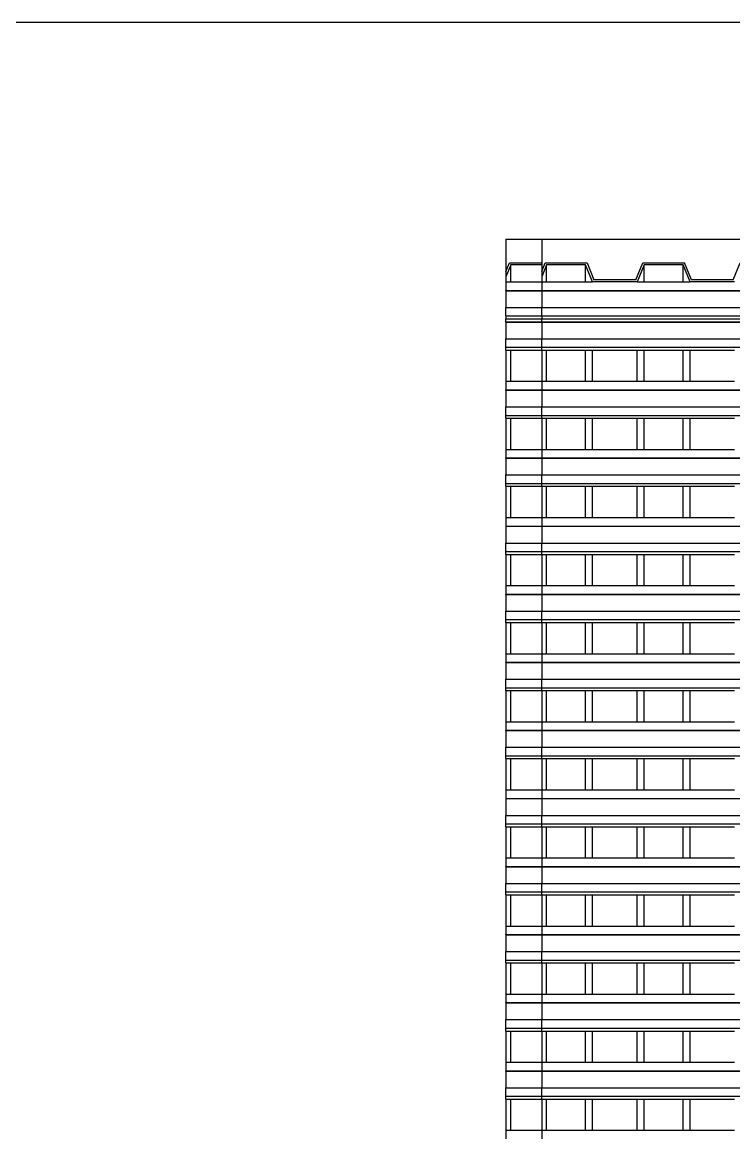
# Model space of a CAD drawing. Extents: x -60 to 60, y -13 to 16.
# Drawn here: x -31.755 to -29.692, y 10.072 to 13.293 of the extents above; entities that cross this region are included whole.
import ezdxf

# ---------------------------------------------------------------- set-up
doc = ezdxf.new("R2010")
doc.units = 0
doc.layers.get('0').update_dxf_attribs({"linetype": 'CONTINUOUS'})

msp = doc.modelspace()

# ---------------------------------------------------------------- linework, layer by layer
for p, q in [((-32.6642, 13.2926), (-17.1542, 13.2926)), ((-30.3521, 12.6642), (-30.2482, 12.6642)), ((-30.3521, 12.6642), (-30.3521, 12.5705)), ((-30.2482, 12.6642), (-27.5552, 12.6642)), ((-30.2482, 12.6642), (-30.2482, 12.5951)), ((-30.3521, 12.5705), (-30.342, 12.5951)), ((-30.342, 12.5951), (-30.2482, 12.5951)), ((-30.2482, 12.5705), (-30.2381, 12.5951)), ((-30.2482, 12.5951), (-30.2482, 12.5895)), ((-30.2381, 12.5951), (-30.1171, 12.5951)), ((-30.1171, 12.5951), (-30.0969, 12.5458)), ((-29.9759, 12.5458), (-29.9557, 12.5951)), ((-29.9557, 12.5951), (-29.8347, 12.5951)), ((-29.8145, 12.5458), (-29.8347, 12.5951)), ((-29.6935, 12.5458), (-29.6733, 12.5951)), ((-30.3381, 12.5895), (-30.3521, 12.5553)), ((-30.3521, 12.5705), (-30.3521, 12.5553)), ((-30.3381, 12.5402), (-30.3381, 12.5895)), ((-30.2482, 12.5895), (-30.3381, 12.5895)), ((-30.2342, 12.5895), (-30.2482, 12.5553)), ((-30.2482, 12.5895), (-30.2482, 12.5705)), ((-30.2482, 12.5705), (-30.2482, 12.5553)), ((-30.2342, 12.5402), (-30.2342, 12.5895)), ((-30.121, 12.5895), (-30.2342, 12.5895)), ((-30.121, 12.5402), (-30.121, 12.5895)), ((-30.1008, 12.5402), (-30.121, 12.5895)), ((-29.9518, 12.5895), (-29.972, 12.5402)), ((-29.9518, 12.5402), (-29.9518, 12.5895)), ((-29.8386, 12.5895), (-29.9518, 12.5895)), ((-29.8386, 12.5402), (-29.8386, 12.5895)), ((-29.8184, 12.5402), (-29.8386, 12.5895)), ((-30.3521, 12.5553), (-30.3521, 12.5402)), ((-30.3521, 12.5402), (-30.3381, 12.5402)), ((-30.3521, 12.5402), (-30.3521, 12.5155)), ((-30.3381, 12.5402), (-30.2482, 12.5402)), ((-30.2482, 12.5553), (-30.2482, 12.5402)), ((-30.2482, 12.5402), (-30.2342, 12.5402)), ((-30.2482, 12.5402), (-30.2482, 12.5155)), ((-30.2342, 12.5402), (-30.121, 12.5402)), ((-30.121, 12.5402), (-30.1008, 12.5402)), ((-29.972, 12.5402), (-30.1008, 12.5402)), ((-29.9759, 12.5458), (-30.0969, 12.5458)), ((-29.972, 12.5402), (-29.9518, 12.5402)), ((-29.9518, 12.5402), (-29.8386, 12.5402)), ((-29.8386, 12.5402), (-29.8184, 12.5402)), ((-29.6896, 12.5402), (-29.8184, 12.5402)), ((-29.6935, 12.5458), (-29.8145, 12.5458)), ((-30.3521, 12.5147), (-30.3521, 12.5155)), ((-30.3521, 12.5155), (-30.2482, 12.5155)), ((-30.3521, 12.5147), (-30.2482, 12.5147)), ((-30.3521, 12.5147), (-30.3521, 12.4662)), ((-30.2482, 12.5147), (-30.2482, 12.5155)), ((-30.2482, 12.5155), (-12.5536, 12.5155)), ((-30.2482, 12.5147), (-12.5536, 12.5147)), ((-30.2482, 12.5147), (-30.2482, 12.4662)), ((-30.3521, 12.4662), (-30.2482, 12.4662)), ((-30.3521, 12.4415), (-30.3521, 12.4662)), ((-30.2482, 12.4662), (-12.5536, 12.4662)), ((-30.2482, 12.4415), (-30.2482, 12.4662)), ((-30.3521, 12.4415), (-30.2482, 12.4415)), ((-30.3521, 12.4415), (-30.3521, 12.4333)), ((-30.3521, 12.4248), (-30.3521, 12.4333)), ((-30.3521, 12.4333), (-30.2482, 12.4333)), ((-30.2482, 12.4415), (-27.5536, 12.4415)), ((-30.2482, 12.4415), (-30.2482, 12.4333)), ((-30.2482, 12.4248), (-30.2482, 12.4333)), ((-30.2482, 12.4333), (-27.5536, 12.4333)), ((-30.3521, 12.424), (-30.3521, 12.4248)), ((-30.3521, 12.4248), (-30.2482, 12.4248)), ((-30.3521, 12.424), (-30.2482, 12.424)), ((-30.3521, 12.424), (-30.3521, 12.3755)), ((-30.2482, 12.424), (-30.2482, 12.4248)), ((-30.2482, 12.4248), (-27.5536, 12.4248)), ((-30.2482, 12.424), (-27.5536, 12.424)), ((-30.2482, 12.424), (-30.2482, 12.3755)), ((-30.3521, 12.3508), (-30.3521, 12.3755)), ((-30.3521, 12.3755), (-30.2482, 12.3755)), ((-30.2482, 12.3508), (-30.2482, 12.3755)), ((-30.2482, 12.3755), (-27.5536, 12.3755)), ((-30.3521, 12.3508), (-30.2482, 12.3508)), ((-30.3521, 12.3426), (-30.3521, 12.3508)), ((-30.3521, 12.3426), (-30.3381, 12.3426)), ((-30.3521, 12.3426), (-30.3521, 12.2522)), ((-30.3381, 12.2522), (-30.3381, 12.3426)), ((-30.3381, 12.3426), (-30.2482, 12.3426)), ((-30.2482, 12.3508), (-27.5536, 12.3508)), ((-30.2482, 12.3426), (-30.2482, 12.3508)), ((-30.2482, 12.3426), (-30.2342, 12.3426)), ((-30.2482, 12.3426), (-30.2482, 12.2522)), ((-30.2342, 12.2522), (-30.2342, 12.3426)), ((-30.2342, 12.3426), (-30.121, 12.3426)), ((-30.121, 12.2522), (-30.121, 12.3426)), ((-30.121, 12.3426), (-30.1008, 12.3426)), ((-30.1008, 12.2522), (-30.1008, 12.3426)), ((-30.1008, 12.3426), (-29.972, 12.3426)), ((-29.972, 12.2522), (-29.972, 12.3426)), ((-29.972, 12.3426), (-29.9518, 12.3426)), ((-29.9518, 12.2522), (-29.9518, 12.3426)), ((-29.9518, 12.3426), (-29.8386, 12.3426)), ((-29.8386, 12.2522), (-29.8386, 12.3426)), ((-29.8386, 12.3426), (-29.8184, 12.3426)), ((-29.8184, 12.2522), (-29.8184, 12.3426)), ((-29.8184, 12.3426), (-29.6896, 12.3426)), ((-30.3521, 12.2522), (-30.3381, 12.2522)), ((-30.3521, 12.2522), (-30.3521, 12.2275)), ((-30.3381, 12.2522), (-30.2482, 12.2522)), ((-30.2482, 12.2522), (-30.2342, 12.2522)), ((-30.2482, 12.2522), (-30.2482, 12.2275)), ((-30.2342, 12.2522), (-30.121, 12.2522)), ((-30.121, 12.2522), (-30.1008, 12.2522)), ((-30.1008, 12.2522), (-29.972, 12.2522)), ((-29.972, 12.2522), (-29.9518, 12.2522)), ((-29.9518, 12.2522), (-29.8386, 12.2522)), ((-29.8386, 12.2522), (-29.8184, 12.2522)), ((-29.8184, 12.2522), (-29.6896, 12.2522)), ((-30.3521, 12.2267), (-30.3521, 12.2275)), ((-30.3521, 12.2275), (-30.2482, 12.2275)), ((-30.3521, 12.2267), (-30.2482, 12.2267)), ((-30.3521, 12.2267), (-30.3521, 12.1782)), ((-30.2482, 12.2267), (-30.2482, 12.2275)), ((-30.2482, 12.2275), (-27.5536, 12.2275)), ((-30.2482, 12.2267), (-27.5536, 12.2267)), ((-30.2482, 12.2267), (-30.2482, 12.1782)), ((-30.3521, 12.1535), (-30.3521, 12.1782)), ((-30.3521, 12.1782), (-30.2482, 12.1782)), ((-30.2482, 12.1535), (-30.2482, 12.1782)), ((-30.2482, 12.1782), (-27.5536, 12.1782)), ((-30.3521, 12.1535), (-30.2482, 12.1535)), ((-30.3521, 12.1453), (-30.3521, 12.1535)), ((-30.3521, 12.1453), (-30.3381, 12.1453)), ((-30.3521, 12.1453), (-30.3521, 12.0549)), ((-30.3381, 12.0549), (-30.3381, 12.1453)), ((-30.3381, 12.1453), (-30.2482, 12.1453)), ((-30.2482, 12.1535), (-27.5536, 12.1535)), ((-30.2482, 12.1453), (-30.2482, 12.1535)), ((-30.2482, 12.1453), (-30.2342, 12.1453)), ((-30.2482, 12.1453), (-30.2482, 12.0549)), ((-30.2342, 12.0549), (-30.2342, 12.1453)), ((-30.2342, 12.1453), (-30.121, 12.1453)), ((-30.121, 12.0549), (-30.121, 12.1453)), ((-30.121, 12.1453), (-30.1008, 12.1453)), ((-30.1008, 12.0549), (-30.1008, 12.1453)), ((-30.1008, 12.1453), (-29.972, 12.1453)), ((-29.972, 12.0549), (-29.972, 12.1453)), ((-29.972, 12.1453), (-29.9518, 12.1453)), ((-29.9518, 12.0549), (-29.9518, 12.1453)), ((-29.9518, 12.1453), (-29.8386, 12.1453)), ((-29.8386, 12.0549), (-29.8386, 12.1453)), ((-29.8386, 12.1453), (-29.8184, 12.1453)), ((-29.8184, 12.0549), (-29.8184, 12.1453)), ((-29.8184, 12.1453), (-29.6896, 12.1453)), ((-30.3521, 12.0549), (-30.3381, 12.0549)), ((-30.3521, 12.0549), (-30.3521, 12.0302)), ((-30.3381, 12.0549), (-30.2482, 12.0549)), ((-30.2482, 12.0549), (-30.2342, 12.0549)), ((-30.2482, 12.0549), (-30.2482, 12.0302)), ((-30.2342, 12.0549), (-30.121, 12.0549)), ((-30.121, 12.0549), (-30.1008, 12.0549)), ((-30.1008, 12.0549), (-29.972, 12.0549)), ((-29.972, 12.0549), (-29.9518, 12.0549)), ((-29.9518, 12.0549), (-29.8386, 12.0549)), ((-29.8386, 12.0549), (-29.8184, 12.0549)), ((-29.8184, 12.0549), (-29.6896, 12.0549)), ((-30.3521, 12.0294), (-30.3521, 12.0302)), ((-30.3521, 12.0302), (-30.2482, 12.0302)), ((-30.3521, 12.0294), (-30.2482, 12.0294)), ((-30.3521, 12.0294), (-30.3521, 11.9809)), ((-30.2482, 12.0294), (-30.2482, 12.0302)), ((-30.2482, 12.0302), (-27.5536, 12.0302)), ((-30.2482, 12.0294), (-27.5536, 12.0294)), ((-30.2482, 12.0294), (-30.2482, 11.9809)), ((-30.3521, 11.9562), (-30.3521, 11.9809)), ((-30.3521, 11.9809), (-30.2482, 11.9809)), ((-30.2482, 11.9562), (-30.2482, 11.9809)), ((-30.2482, 11.9809), (-27.5536, 11.9809)), ((-30.3521, 11.9562), (-30.2482, 11.9562)), ((-30.3521, 11.948), (-30.3521, 11.9562)), ((-30.2482, 11.9562), (-27.5536, 11.9562)), ((-30.2482, 11.948), (-30.2482, 11.9562)), ((-30.3521, 11.948), (-30.3381, 11.948)), ((-30.3521, 11.948), (-30.3521, 11.8576)), ((-30.3381, 11.8576), (-30.3381, 11.948)), ((-30.3381, 11.948), (-30.2482, 11.948)), ((-30.2482, 11.948), (-30.2342, 11.948)), ((-30.2482, 11.948), (-30.2482, 11.8576)), ((-30.2342, 11.8576), (-30.2342, 11.948)), ((-30.2342, 11.948), (-30.121, 11.948)), ((-30.121, 11.8576), (-30.121, 11.948)), ((-30.121, 11.948), (-30.1008, 11.948)), ((-30.1008, 11.8576), (-30.1008, 11.948)), ((-30.1008, 11.948), (-29.972, 11.948)), ((-29.972, 11.8576), (-29.972, 11.948)), ((-29.972, 11.948), (-29.9518, 11.948)), ((-29.9518, 11.8576), (-29.9518, 11.948)), ((-29.9518, 11.948), (-29.8386, 11.948)), ((-29.8386, 11.8576), (-29.8386, 11.948)), ((-29.8386, 11.948), (-29.8184, 11.948)), ((-29.8184, 11.8576), (-29.8184, 11.948)), ((-29.8184, 11.948), (-29.6896, 11.948)), ((-30.3521, 11.8576), (-30.3381, 11.8576)), ((-30.3521, 11.8576), (-30.3521, 11.8329)), ((-30.3381, 11.8576), (-30.2482, 11.8576)), ((-30.2482, 11.8576), (-30.2342, 11.8576)), ((-30.2482, 11.8576), (-30.2482, 11.8329)), ((-30.2342, 11.8576), (-30.121, 11.8576)), ((-30.121, 11.8576), (-30.1008, 11.8576)), ((-30.1008, 11.8576), (-29.972, 11.8576)), ((-29.972, 11.8576), (-29.9518, 11.8576)), ((-29.9518, 11.8576), (-29.8386, 11.8576)), ((-29.8386, 11.8576), (-29.8184, 11.8576)), ((-29.8184, 11.8576), (-29.6896, 11.8576)), ((-30.3521, 11.8321), (-30.3521, 11.8329)), ((-30.3521, 11.8329), (-30.2482, 11.8329)), ((-30.3521, 11.8321), (-30.2482, 11.8321)), ((-30.3521, 11.8321), (-30.3521, 11.7836)), ((-30.2482, 11.8321), (-30.2482, 11.8329)), ((-30.2482, 11.8329), (-27.6436, 11.8329)), ((-30.2482, 11.8321), (-27.6436, 11.8321)), ((-30.2482, 11.8321), (-30.2482, 11.7836)), ((-30.3521, 11.759), (-30.3521, 11.7836)), ((-30.3521, 11.7836), (-30.2482, 11.7836)), ((-30.3521, 11.759), (-30.2482, 11.759)), ((-30.3521, 11.7507), (-30.3521, 11.759)), ((-30.2482, 11.759), (-30.2482, 11.7836)), ((-30.2482, 11.7836), (-27.6436, 11.7836)), ((-30.2482, 11.759), (-27.6436, 11.759)), ((-30.2482, 11.7507), (-30.2482, 11.759)), ((-30.3521, 11.7507), (-30.3381, 11.7507)), ((-30.3521, 11.7507), (-30.3521, 11.6603)), ((-30.3381, 11.6603), (-30.3381, 11.7507)), ((-30.3381, 11.7507), (-30.2482, 11.7507)), ((-30.2482, 11.7507), (-30.2342, 11.7507)), ((-30.2482, 11.7507), (-30.2482, 11.6603)), ((-30.2342, 11.6603), (-30.2342, 11.7507)), ((-30.2342, 11.7507), (-30.121, 11.7507)), ((-30.121, 11.6603), (-30.121, 11.7507)), ((-30.121, 11.7507), (-30.1008, 11.7507)), ((-30.1008, 11.6603), (-30.1008, 11.7507)), ((-30.1008, 11.7507), (-29.972, 11.7507)), ((-29.972, 11.6603), (-29.972, 11.7507)), ((-29.972, 11.7507), (-29.9518, 11.7507)), ((-29.9518, 11.6603), (-29.9518, 11.7507)), ((-29.9518, 11.7507), (-29.8386, 11.7507)), ((-29.8386, 11.6603), (-29.8386, 11.7507)), ((-29.8386, 11.7507), (-29.8184, 11.7507)), ((-29.8184, 11.6603), (-29.8184, 11.7507)), ((-29.8184, 11.7507), (-29.6896, 11.7507)), ((-30.3521, 11.6603), (-30.3381, 11.6603)), ((-30.3521, 11.6603), (-30.3521, 11.6357)), ((-30.3381, 11.6603), (-30.2482, 11.6603)), ((-30.2482, 11.6603), (-30.2342, 11.6603)), ((-30.2482, 11.6603), (-30.2482, 11.6357)), ((-30.2342, 11.6603), (-30.121, 11.6603)), ((-30.121, 11.6603), (-30.1008, 11.6603)), ((-30.1008, 11.6603), (-29.972, 11.6603)), ((-29.972, 11.6603), (-29.9518, 11.6603)), ((-29.9518, 11.6603), (-29.8386, 11.6603)), ((-29.8386, 11.6603), (-29.8184, 11.6603)), ((-29.8184, 11.6603), (-29.6896, 11.6603)), ((-30.3521, 11.6348), (-30.3521, 11.6357)), ((-30.3521, 11.6357), (-30.2482, 11.6357)), ((-30.3521, 11.6348), (-30.2482, 11.6348)), ((-30.3521, 11.6348), (-30.3521, 11.5863)), ((-30.2482, 11.6348), (-30.2482, 11.6357)), ((-30.2482, 11.6357), (-27.6436, 11.6357)), ((-30.2482, 11.6348), (-27.6436, 11.6348)), ((-30.2482, 11.6348), (-30.2482, 11.5863)), ((-30.3521, 11.5617), (-30.3521, 11.5863)), ((-30.3521, 11.5863), (-30.2482, 11.5863)), ((-30.2482, 11.5617), (-30.2482, 11.5863)), ((-30.2482, 11.5863), (-27.6436, 11.5863)), ((-30.3521, 11.5617), (-30.2482, 11.5617)), ((-30.3521, 11.5535), (-30.3521, 11.5617)), ((-30.3521, 11.5535), (-30.3381, 11.5535)), ((-30.3521, 11.5535), (-30.3521, 11.463)), ((-30.3381, 11.463), (-30.3381, 11.5535)), ((-30.3381, 11.5535), (-30.2482, 11.5535)), ((-30.2482, 11.5617), (-27.6436, 11.5617)), ((-30.2482, 11.5535), (-30.2482, 11.5617)), ((-30.2482, 11.5535), (-30.2342, 11.5535)), ((-30.2482, 11.5535), (-30.2482, 11.463)), ((-30.2342, 11.463), (-30.2342, 11.5535)), ((-30.2342, 11.5535), (-30.121, 11.5535)), ((-30.121, 11.463), (-30.121, 11.5535)), ((-30.121, 11.5535), (-30.1008, 11.5535)), ((-30.1008, 11.463), (-30.1008, 11.5535)), ((-30.1008, 11.5535), (-29.972, 11.5535)), ((-29.972, 11.463), (-29.972, 11.5535)), ((-29.972, 11.5535), (-29.9518, 11.5535)), ((-29.9518, 11.463), (-29.9518, 11.5535)), ((-29.9518, 11.5535), (-29.8386, 11.5535)), ((-29.8386, 11.463), (-29.8386, 11.5535)), ((-29.8386, 11.5535), (-29.8184, 11.5535)), ((-29.8184, 11.463), (-29.8184, 11.5535)), ((-29.8184, 11.5535), (-29.6896, 11.5535)), ((-30.3521, 11.463), (-30.3381, 11.463)), ((-30.3521, 11.463), (-30.3521, 11.4384)), ((-30.3521, 11.4376), (-30.3521, 11.4384)), ((-30.3521, 11.4384), (-30.2482, 11.4384)), ((-30.3521, 11.4376), (-30.2482, 11.4376)), ((-30.3521, 11.4376), (-30.3521, 11.3891)), ((-30.3381, 11.463), (-30.2482, 11.463)), ((-30.2482, 11.463), (-30.2342, 11.463)), ((-30.2482, 11.463), (-30.2482, 11.4384)), ((-30.2482, 11.4376), (-30.2482, 11.4384)), ((-30.2482, 11.4384), (-27.6436, 11.4384)), ((-30.2482, 11.4376), (-27.6436, 11.4376)), ((-30.2482, 11.4376), (-30.2482, 11.3891)), ((-30.2342, 11.463), (-30.121, 11.463)), ((-30.121, 11.463), (-30.1008, 11.463)), ((-30.1008, 11.463), (-29.972, 11.463)), ((-29.972, 11.463), (-29.9518, 11.463)), ((-29.9518, 11.463), (-29.8386, 11.463)), ((-29.8386, 11.463), (-29.8184, 11.463)), ((-29.8184, 11.463), (-29.6896, 11.463)), ((-30.3521, 11.3644), (-30.3521, 11.3891)), ((-30.3521, 11.3891), (-30.2482, 11.3891)), ((-30.2482, 11.3644), (-30.2482, 11.3891)), ((-30.2482, 11.3891), (-27.6436, 11.3891)), ((-30.3521, 11.3644), (-30.2482, 11.3644)), ((-30.3521, 11.3562), (-30.3521, 11.3644)), ((-30.3521, 11.3562), (-30.3381, 11.3562)), ((-30.3521, 11.3562), (-30.3521, 11.2658)), ((-30.3381, 11.2658), (-30.3381, 11.3562)), ((-30.3381, 11.3562), (-30.2482, 11.3562)), ((-30.2482, 11.3644), (-27.6436, 11.3644)), ((-30.2482, 11.3562), (-30.2482, 11.3644)), ((-30.2482, 11.3562), (-30.2342, 11.3562)), ((-30.2482, 11.3562), (-30.2482, 11.2658)), ((-30.2342, 11.2658), (-30.2342, 11.3562)), ((-30.2342, 11.3562), (-30.121, 11.3562)), ((-30.121, 11.2658), (-30.121, 11.3562)), ((-30.121, 11.3562), (-30.1008, 11.3562)), ((-30.1008, 11.2658), (-30.1008, 11.3562)), ((-30.1008, 11.3562), (-29.972, 11.3562)), ((-29.972, 11.2658), (-29.972, 11.3562)), ((-29.972, 11.3562), (-29.9518, 11.3562)), ((-29.9518, 11.2658), (-29.9518, 11.3562)), ((-29.9518, 11.3562), (-29.8386, 11.3562)), ((-29.8386, 11.2658), (-29.8386, 11.3562)), ((-29.8386, 11.3562), (-29.8184, 11.3562)), ((-29.8184, 11.2658), (-29.8184, 11.3562)), ((-29.8184, 11.3562), (-29.6896, 11.3562)), ((-30.3521, 11.2658), (-30.3381, 11.2658)), ((-30.3521, 11.2658), (-30.3521, 11.2411)), ((-30.3521, 11.2403), (-30.3521, 11.2411)), ((-30.3521, 11.2411), (-30.2482, 11.2411)), ((-30.3521, 11.2403), (-30.2482, 11.2403)), ((-30.3521, 11.2403), (-30.3521, 11.1918)), ((-30.3381, 11.2658), (-30.2482, 11.2658)), ((-30.2482, 11.2658), (-30.2342, 11.2658)), ((-30.2482, 11.2658), (-30.2482, 11.2411)), ((-30.2482, 11.2403), (-30.2482, 11.2411)), ((-30.2482, 11.2411), (-27.6436, 11.2411)), ((-30.2482, 11.2403), (-27.6436, 11.2403)), ((-30.2482, 11.2403), (-30.2482, 11.1918)), ((-30.2342, 11.2658), (-30.121, 11.2658)), ((-30.121, 11.2658), (-30.1008, 11.2658)), ((-30.1008, 11.2658), (-29.972, 11.2658)), ((-29.972, 11.2658), (-29.9518, 11.2658)), ((-29.9518, 11.2658), (-29.8386, 11.2658)), ((-29.8386, 11.2658), (-29.8184, 11.2658)), ((-29.8184, 11.2658), (-29.6896, 11.2658)), ((-30.3521, 11.1671), (-30.3521, 11.1918)), ((-30.3521, 11.1918), (-30.2482, 11.1918)), ((-30.2482, 11.1671), (-30.2482, 11.1918)), ((-30.2482, 11.1918), (-27.6436, 11.1918)), ((-30.3521, 11.1671), (-30.2482, 11.1671)), ((-30.3521, 11.1589), (-30.3521, 11.1671)), ((-30.3521, 11.1589), (-30.3381, 11.1589)), ((-30.3521, 11.1589), (-30.3521, 11.0685)), ((-30.3381, 11.0685), (-30.3381, 11.1589)), ((-30.3381, 11.1589), (-30.2482, 11.1589)), ((-30.2482, 11.1671), (-27.6436, 11.1671)), ((-30.2482, 11.1589), (-30.2482, 11.1671)), ((-30.2482, 11.1589), (-30.2342, 11.1589)), ((-30.2482, 11.1589), (-30.2482, 11.0685)), ((-30.2342, 11.0685), (-30.2342, 11.1589)), ((-30.2342, 11.1589), (-30.121, 11.1589)), ((-30.121, 11.0685), (-30.121, 11.1589)), ((-30.121, 11.1589), (-30.1008, 11.1589)), ((-30.1008, 11.0685), (-30.1008, 11.1589)), ((-30.1008, 11.1589), (-29.972, 11.1589)), ((-29.972, 11.0685), (-29.972, 11.1589)), ((-29.972, 11.1589), (-29.9518, 11.1589)), ((-29.9518, 11.0685), (-29.9518, 11.1589)), ((-29.9518, 11.1589), (-29.8386, 11.1589)), ((-29.8386, 11.0685), (-29.8386, 11.1589)), ((-29.8386, 11.1589), (-29.8184, 11.1589)), ((-29.8184, 11.0685), (-29.8184, 11.1589)), ((-29.8184, 11.1589), (-29.6896, 11.1589)), ((-30.3521, 11.0685), (-30.3381, 11.0685)), ((-30.3521, 11.0685), (-30.3521, 11.0438)), ((-30.3381, 11.0685), (-30.2482, 11.0685)), ((-30.2482, 11.0685), (-30.2342, 11.0685)), ((-30.2482, 11.0685), (-30.2482, 11.0438)), ((-30.2342, 11.0685), (-30.121, 11.0685)), ((-30.121, 11.0685), (-30.1008, 11.0685)), ((-30.1008, 11.0685), (-29.972, 11.0685)), ((-29.972, 11.0685), (-29.9518, 11.0685)), ((-29.9518, 11.0685), (-29.8386, 11.0685)), ((-29.8386, 11.0685), (-29.8184, 11.0685)), ((-29.8184, 11.0685), (-29.6896, 11.0685)), ((-30.3521, 11.043), (-30.3521, 11.0438)), ((-30.3521, 11.0438), (-30.2482, 11.0438)), ((-30.3521, 11.043), (-30.2482, 11.043)), ((-30.3521, 11.043), (-30.3521, 10.9945)), ((-30.2482, 11.043), (-30.2482, 11.0438)), ((-30.2482, 11.0438), (-27.6436, 11.0438)), ((-30.2482, 11.043), (-27.6436, 11.043)), ((-30.2482, 11.043), (-30.2482, 10.9945)), ((-30.3521, 10.9699), (-30.3521, 10.9945)), ((-30.3521, 10.9945), (-30.2482, 10.9945)), ((-30.2482, 10.9699), (-30.2482, 10.9945)), ((-30.2482, 10.9945), (-27.6436, 10.9945)), ((-30.3521, 10.9699), (-30.2482, 10.9699)), ((-30.3521, 10.9616), (-30.3521, 10.9699)), ((-30.3521, 10.9616), (-30.3381, 10.9616)), ((-30.3521, 10.9616), (-30.3521, 10.8712)), ((-30.3381, 10.8712), (-30.3381, 10.9616)), ((-30.3381, 10.9616), (-30.2482, 10.9616)), ((-30.2482, 10.9699), (-27.6436, 10.9699)), ((-30.2482, 10.9616), (-30.2482, 10.9699)), ((-30.2482, 10.9616), (-30.2342, 10.9616)), ((-30.2482, 10.9616), (-30.2482, 10.8712)), ((-30.2342, 10.8712), (-30.2342, 10.9616)), ((-30.2342, 10.9616), (-30.121, 10.9616)), ((-30.121, 10.8712), (-30.121, 10.9616)), ((-30.121, 10.9616), (-30.1008, 10.9616)), ((-30.1008, 10.8712), (-30.1008, 10.9616)), ((-30.1008, 10.9616), (-29.972, 10.9616)), ((-29.972, 10.8712), (-29.972, 10.9616)), ((-29.972, 10.9616), (-29.9518, 10.9616)), ((-29.9518, 10.8712), (-29.9518, 10.9616)), ((-29.9518, 10.9616), (-29.8386, 10.9616)), ((-29.8386, 10.8712), (-29.8386, 10.9616)), ((-29.8386, 10.9616), (-29.8184, 10.9616)), ((-29.8184, 10.8712), (-29.8184, 10.9616)), ((-29.8184, 10.9616), (-29.6896, 10.9616)), ((-30.3521, 10.8712), (-30.3381, 10.8712)), ((-30.3521, 10.8712), (-30.3521, 10.8466)), ((-30.3381, 10.8712), (-30.2482, 10.8712)), ((-30.2482, 10.8712), (-30.2342, 10.8712)), ((-30.2482, 10.8712), (-30.2482, 10.8466)), ((-30.2342, 10.8712), (-30.121, 10.8712)), ((-30.121, 10.8712), (-30.1008, 10.8712)), ((-30.1008, 10.8712), (-29.972, 10.8712)), ((-29.972, 10.8712), (-29.9518, 10.8712)), ((-29.9518, 10.8712), (-29.8386, 10.8712)), ((-29.8386, 10.8712), (-29.8184, 10.8712)), ((-29.8184, 10.8712), (-29.6896, 10.8712)), ((-30.3521, 10.8457), (-30.3521, 10.8466)), ((-30.3521, 10.8466), (-30.2482, 10.8466)), ((-30.3521, 10.8457), (-30.2482, 10.8457)), ((-30.3521, 10.8457), (-30.3521, 10.7972)), ((-30.2482, 10.8457), (-30.2482, 10.8466)), ((-30.2482, 10.8466), (-27.6436, 10.8466)), ((-30.2482, 10.8457), (-27.6436, 10.8457)), ((-30.2482, 10.8457), (-30.2482, 10.7972)), ((-30.3521, 10.7726), (-30.3521, 10.7972)), ((-30.3521, 10.7972), (-30.2482, 10.7972)), ((-30.2482, 10.7726), (-30.2482, 10.7972)), ((-30.2482, 10.7972), (-27.6436, 10.7972)), ((-30.3521, 10.7726), (-30.2482, 10.7726)), ((-30.3521, 10.7644), (-30.3521, 10.7726)), ((-30.3521, 10.7644), (-30.3381, 10.7644)), ((-30.3521, 10.7644), (-30.3521, 10.6739)), ((-30.3381, 10.6739), (-30.3381, 10.7644)), ((-30.3381, 10.7644), (-30.2482, 10.7644)), ((-30.2482, 10.7726), (-27.6436, 10.7726)), ((-30.2482, 10.7644), (-30.2482, 10.7726)), ((-30.2482, 10.7644), (-30.2342, 10.7644)), ((-30.2482, 10.7644), (-30.2482, 10.6739)), ((-30.2342, 10.6739), (-30.2342, 10.7644)), ((-30.2342, 10.7644), (-30.121, 10.7644)), ((-30.121, 10.6739), (-30.121, 10.7644)), ((-30.121, 10.7644), (-30.1008, 10.7644)), ((-30.1008, 10.6739), (-30.1008, 10.7644)), ((-30.1008, 10.7644), (-29.972, 10.7644)), ((-29.972, 10.6739), (-29.972, 10.7644)), ((-29.972, 10.7644), (-29.9518, 10.7644)), ((-29.9518, 10.6739), (-29.9518, 10.7644)), ((-29.9518, 10.7644), (-29.8386, 10.7644)), ((-29.8386, 10.6739), (-29.8386, 10.7644)), ((-29.8386, 10.7644), (-29.8184, 10.7644)), ((-29.8184, 10.6739), (-29.8184, 10.7644)), ((-29.8184, 10.7644), (-29.6896, 10.7644)), ((-30.3521, 10.6739), (-30.3381, 10.6739)), ((-30.3521, 10.6739), (-30.3521, 10.6493)), ((-30.3381, 10.6739), (-30.2482, 10.6739)), ((-30.2482, 10.6739), (-30.2342, 10.6739)), ((-30.2482, 10.6739), (-30.2482, 10.6493)), ((-30.2342, 10.6739), (-30.121, 10.6739)), ((-30.121, 10.6739), (-30.1008, 10.6739)), ((-30.1008, 10.6739), (-29.972, 10.6739)), ((-29.972, 10.6739), (-29.9518, 10.6739)), ((-29.9518, 10.6739), (-29.8386, 10.6739)), ((-29.8386, 10.6739), (-29.8184, 10.6739)), ((-29.8184, 10.6739), (-29.6896, 10.6739)), ((-30.3521, 10.6485), (-30.3521, 10.6493)), ((-30.3521, 10.6493), (-30.2482, 10.6493)), ((-30.3521, 10.6485), (-30.2482, 10.6485)), ((-30.3521, 10.6485), (-30.3521, 10.6)), ((-30.2482, 10.6485), (-30.2482, 10.6493)), ((-30.2482, 10.6493), (-27.6436, 10.6493)), ((-30.2482, 10.6485), (-27.6436, 10.6485)), ((-30.2482, 10.6485), (-30.2482, 10.6)), ((-30.3521, 10.5753), (-30.3521, 10.6)), ((-30.3521, 10.6), (-30.2482, 10.6)), ((-30.2482, 10.5753), (-30.2482, 10.6)), ((-30.2482, 10.6), (-27.6436, 10.6)), ((-30.3521, 10.5753), (-30.2482, 10.5753)), ((-30.3521, 10.5671), (-30.3521, 10.5753)), ((-30.3521, 10.5671), (-30.3381, 10.5671)), ((-30.3521, 10.5671), (-30.3521, 10.4767)), ((-30.3381, 10.4767), (-30.3381, 10.5671)), ((-30.3381, 10.5671), (-30.2482, 10.5671)), ((-30.2482, 10.5753), (-27.6436, 10.5753)), ((-30.2482, 10.5671), (-30.2482, 10.5753)), ((-30.2482, 10.5671), (-30.2342, 10.5671)), ((-30.2482, 10.5671), (-30.2482, 10.4767)), ((-30.2342, 10.4767), (-30.2342, 10.5671)), ((-30.2342, 10.5671), (-30.121, 10.5671)), ((-30.121, 10.4767), (-30.121, 10.5671)), ((-30.121, 10.5671), (-30.1008, 10.5671)), ((-30.1008, 10.4767), (-30.1008, 10.5671)), ((-30.1008, 10.5671), (-29.972, 10.5671)), ((-29.972, 10.4767), (-29.972, 10.5671)), ((-29.972, 10.5671), (-29.9518, 10.5671)), ((-29.9518, 10.4767), (-29.9518, 10.5671)), ((-29.9518, 10.5671), (-29.8386, 10.5671)), ((-29.8386, 10.4767), (-29.8386, 10.5671)), ((-29.8386, 10.5671), (-29.8184, 10.5671)), ((-29.8184, 10.4767), (-29.8184, 10.5671)), ((-29.8184, 10.5671), (-29.6896, 10.5671)), ((-30.3521, 10.4767), (-30.3381, 10.4767)), ((-30.3521, 10.4767), (-30.3521, 10.452)), ((-30.3381, 10.4767), (-30.2482, 10.4767)), ((-30.2482, 10.4767), (-30.2342, 10.4767)), ((-30.2482, 10.4767), (-30.2482, 10.452)), ((-30.2342, 10.4767), (-30.121, 10.4767)), ((-30.121, 10.4767), (-30.1008, 10.4767)), ((-30.1008, 10.4767), (-29.972, 10.4767)), ((-29.972, 10.4767), (-29.9518, 10.4767)), ((-29.9518, 10.4767), (-29.8386, 10.4767)), ((-29.8386, 10.4767), (-29.8184, 10.4767)), ((-29.8184, 10.4767), (-29.6896, 10.4767)), ((-30.3521, 10.4512), (-30.3521, 10.452)), ((-30.3521, 10.452), (-30.2482, 10.452)), ((-30.3521, 10.4512), (-30.2482, 10.4512)), ((-30.3521, 10.4512), (-30.3521, 10.4027)), ((-30.2482, 10.4512), (-30.2482, 10.452)), ((-30.2482, 10.452), (-27.6436, 10.452)), ((-30.2482, 10.4512), (-27.6436, 10.4512)), ((-30.2482, 10.4512), (-30.2482, 10.4027)), ((-30.3521, 10.378), (-30.3521, 10.4027)), ((-30.3521, 10.4027), (-30.2482, 10.4027)), ((-30.2482, 10.378), (-30.2482, 10.4027)), ((-30.2482, 10.4027), (-27.6436, 10.4027)), ((-30.3521, 10.378), (-30.2482, 10.378)), ((-30.3521, 10.3698), (-30.3521, 10.378)), ((-30.2482, 10.378), (-27.6436, 10.378)), ((-30.2482, 10.3698), (-30.2482, 10.378)), ((-30.3521, 10.3698), (-30.3381, 10.3698)), ((-30.3521, 10.3698), (-30.3521, 10.2794)), ((-30.3381, 10.2794), (-30.3381, 10.3698)), ((-30.3381, 10.3698), (-30.2482, 10.3698)), ((-30.2482, 10.3698), (-30.2342, 10.3698)), ((-30.2482, 10.3698), (-30.2482, 10.2794)), ((-30.2342, 10.2794), (-30.2342, 10.3698)), ((-30.2342, 10.3698), (-30.121, 10.3698)), ((-30.121, 10.2794), (-30.121, 10.3698)), ((-30.121, 10.3698), (-30.1008, 10.3698)), ((-30.1008, 10.2794), (-30.1008, 10.3698)), ((-30.1008, 10.3698), (-29.972, 10.3698)), ((-29.972, 10.2794), (-29.972, 10.3698)), ((-29.972, 10.3698), (-29.9518, 10.3698)), ((-29.9518, 10.2794), (-29.9518, 10.3698)), ((-29.9518, 10.3698), (-29.8386, 10.3698)), ((-29.8386, 10.2794), (-29.8386, 10.3698)), ((-29.8386, 10.3698), (-29.8184, 10.3698)), ((-29.8184, 10.2794), (-29.8184, 10.3698)), ((-29.8184, 10.3698), (-29.6896, 10.3698)), ((-30.3521, 10.2794), (-30.3381, 10.2794)), ((-30.3521, 10.2794), (-30.3521, 10.2547)), ((-30.3381, 10.2794), (-30.2482, 10.2794)), ((-30.2482, 10.2794), (-30.2342, 10.2794)), ((-30.2482, 10.2794), (-30.2482, 10.2547)), ((-30.2342, 10.2794), (-30.121, 10.2794)), ((-30.121, 10.2794), (-30.1008, 10.2794)), ((-30.1008, 10.2794), (-29.972, 10.2794)), ((-29.972, 10.2794), (-29.9518, 10.2794)), ((-29.9518, 10.2794), (-29.8386, 10.2794)), ((-29.8386, 10.2794), (-29.8184, 10.2794)), ((-29.8184, 10.2794), (-29.6896, 10.2794)), ((-30.3521, 10.2539), (-30.3521, 10.2547)), ((-30.3521, 10.2547), (-30.2482, 10.2547)), ((-30.3521, 10.2539), (-30.2482, 10.2539)), ((-30.3521, 10.2539), (-30.3521, 10.2054)), ((-30.2482, 10.2539), (-30.2482, 10.2547)), ((-30.2482, 10.2547), (-27.6436, 10.2547)), ((-30.2482, 10.2539), (-27.6436, 10.2539)), ((-30.2482, 10.2539), (-30.2482, 10.2054)), ((-30.3521, 10.1807), (-30.3521, 10.2054)), ((-30.3521, 10.2054), (-30.2482, 10.2054)), ((-30.3521, 10.1807), (-30.2482, 10.1807)), ((-30.3521, 10.1725), (-30.3521, 10.1807)), ((-30.2482, 10.1807), (-30.2482, 10.2054)), ((-30.2482, 10.2054), (-27.6436, 10.2054)), ((-30.2482, 10.1807), (-27.6436, 10.1807)), ((-30.2482, 10.1725), (-30.2482, 10.1807)), ((-30.3521, 10.1725), (-30.3381, 10.1725)), ((-30.3521, 10.1725), (-30.3521, 10.0821)), ((-30.3381, 10.0821), (-30.3381, 10.1725)), ((-30.3381, 10.1725), (-30.2482, 10.1725)), ((-30.2482, 10.1725), (-30.2342, 10.1725)), ((-30.2482, 10.1725), (-30.2482, 10.0821)), ((-30.2342, 10.0821), (-30.2342, 10.1725)), ((-30.2342, 10.1725), (-30.121, 10.1725)), ((-30.121, 10.0821), (-30.121, 10.1725)), ((-30.121, 10.1725), (-30.1008, 10.1725)), ((-30.1008, 10.0821), (-30.1008, 10.1725)), ((-30.1008, 10.1725), (-29.972, 10.1725)), ((-29.972, 10.0821), (-29.972, 10.1725)), ((-29.972, 10.1725), (-29.9518, 10.1725)), ((-29.9518, 10.0821), (-29.9518, 10.1725)), ((-29.9518, 10.1725), (-29.8386, 10.1725)), ((-29.8386, 10.0821), (-29.8386, 10.1725)), ((-29.8386, 10.1725), (-29.8184, 10.1725)), ((-29.8184, 10.0821), (-29.8184, 10.1725)), ((-29.8184, 10.1725), (-29.6896, 10.1725)), ((-30.3521, 10.0821), (-30.3381, 10.0821)), ((-30.3521, 10.0821), (-30.3521, 10.0574)), ((-30.3381, 10.0821), (-30.2482, 10.0821)), ((-30.2482, 10.0821), (-30.2342, 10.0821)), ((-30.2482, 10.0821), (-30.2482, 10.0574)), ((-30.2342, 10.0821), (-30.121, 10.0821)), ((-30.121, 10.0821), (-30.1008, 10.0821)), ((-30.1008, 10.0821), (-29.972, 10.0821)), ((-29.972, 10.0821), (-29.9518, 10.0821)), ((-29.9518, 10.0821), (-29.8386, 10.0821)), ((-29.8386, 10.0821), (-29.8184, 10.0821)), ((-29.8184, 10.0821), (-29.6896, 10.0821))]:
    msp.add_line(p, q)

doc.saveas('drawing.dxf')
